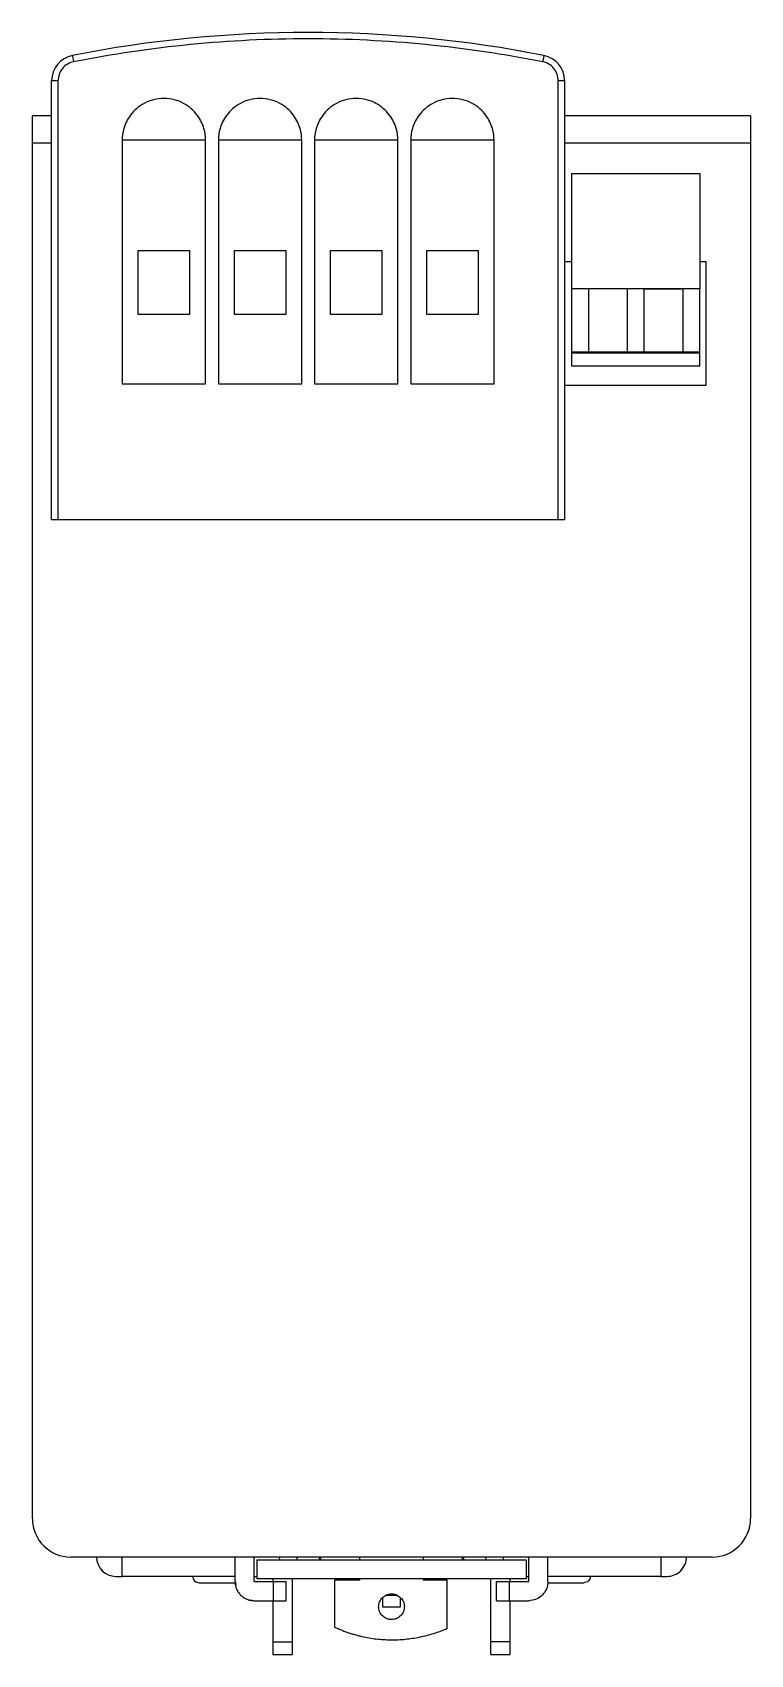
# Model space of a CAD drawing. Header units: millimetres. Extents: x 4 to 60, y 4 to 131.
import ezdxf

# ---------------------------------------------------------------- set-up
doc = ezdxf.new("R2010")
doc.units = ezdxf.units.MM

msp = doc.modelspace()

# ---------------------------------------------------------------- linework, layer by layer
at = {"color": 7, "linetype": 'Continuous', "lineweight": 25}
for p, q in [((42.26, 129.28), (42.26, 129.26)), ((5.7, 126.94), (6.2, 126.94)), ((5.7, 92.7), (5.7, 126.94)), ((6.2, 92.7), (6.2, 126.94)), ((45.2, 92.7), (45.2, 126.94)), ((45.2, 126.94), (45.7, 126.94)), ((45.7, 126.94), (45.7, 92.7)), ((5.7, 124.2), (4.2, 124.2)), ((4.2, 122.1), (4.2, 124.2)), ((45.7, 124.2), (45.7, 124.2)), ((60.2, 124.2), (45.7, 124.2)), ((60.2, 124.2), (60.2, 122.1)), ((4.2, 14.8), (4.2, 122.1)), ((11.2, 122.3), (11.2, 103.3)), ((14.45, 122.3), (11.2, 122.3)), ((17.7, 122.3), (14.45, 122.3)), ((17.7, 103.3), (17.7, 122.3)), ((18.7, 122.3), (18.7, 103.3)), ((21.95, 122.3), (18.7, 122.3)), ((25.2, 122.3), (21.95, 122.3)), ((25.2, 103.3), (25.2, 122.3)), ((26.2, 122.3), (26.2, 103.3)), ((29.45, 122.3), (26.2, 122.3)), ((32.7, 122.3), (29.45, 122.3)), ((32.7, 103.3), (32.7, 122.3)), ((33.7, 122.3), (33.7, 103.3)), ((36.95, 122.3), (33.7, 122.3)), ((40.2, 122.3), (36.95, 122.3)), ((40.2, 103.3), (40.2, 122.3)), ((60.2, 122.1), (60.2, 14.8)), ((46.25, 119.7), (56.25, 119.7)), ((46.25, 119.7), (46.25, 110.7)), ((56.25, 119.7), (56.25, 110.7)), ((12.45, 113.7), (16.45, 113.7)), ((12.45, 108.7), (12.45, 113.7)), ((16.45, 113.7), (16.45, 108.7)), ((19.95, 113.7), (23.95, 113.7)), ((19.95, 108.7), (19.95, 113.7)), ((23.95, 113.7), (23.95, 108.7)), ((27.45, 113.7), (31.45, 113.7)), ((27.45, 108.7), (27.45, 113.7)), ((31.45, 113.7), (31.45, 108.7)), ((34.95, 113.7), (38.95, 113.7)), ((34.95, 108.7), (34.95, 113.7)), ((38.95, 113.7), (38.95, 108.7)), ((46.25, 112.8), (45.7, 112.8)), ((56.75, 112.8), (56.25, 112.8)), ((56.75, 103.2), (56.75, 112.8)), ((47.58, 110.7), (46.25, 110.7)), ((46.25, 110.7), (46.25, 105.8)), ((47.58, 105.8), (47.58, 110.7)), ((50.58, 110.7), (47.58, 110.7)), ((50.58, 110.7), (50.58, 105.8)), ((56.25, 110.7), (50.58, 110.7)), ((51.91, 110.7), (54.91, 110.7)), ((51.91, 105.8), (51.91, 110.7)), ((54.91, 110.7), (54.91, 105.8)), ((56.25, 105.8), (56.25, 110.7)), ((16.45, 108.7), (12.45, 108.7)), ((23.95, 108.7), (19.95, 108.7)), ((31.45, 108.7), (27.45, 108.7)), ((38.95, 108.7), (34.95, 108.7)), ((46.25, 105.8), (56.25, 105.8)), ((46.25, 105.8), (46.25, 105.7)), ((56.25, 105.7), (46.25, 105.7)), ((56.25, 105.7), (46.25, 105.7)), ((46.25, 105.7), (46.25, 105.7)), ((46.25, 105.7), (46.25, 104.7)), ((56.25, 105.7), (56.25, 105.8)), ((56.25, 105.7), (56.25, 105.7)), ((56.25, 104.7), (56.25, 105.7)), ((46.25, 104.7), (56.25, 104.7)), ((11.2, 103.3), (17.7, 103.3)), ((18.7, 103.3), (25.2, 103.3)), ((26.2, 103.3), (32.7, 103.3)), ((33.7, 103.3), (40.2, 103.3)), ((45.7, 103.2), (56.75, 103.2)), ((6.2, 92.7), (5.7, 92.7)), ((45.2, 92.7), (6.2, 92.7)), ((45.7, 92.7), (45.2, 92.7)), ((57.2, 11.8), (7.2, 11.8)), ((20, 9.9), (20, 11.8)), ((21.5, 9.9), (21.5, 11.8)), ((21.7, 11.6), (42.7, 11.6)), ((21.7, 11.6), (21.7, 10.1)), ((23.46, 11.6), (23.5, 11.8)), ((26.56, 11.6), (26.6, 11.8)), ((26.7, 11.6), (26.7, 11.8)), ((29.7, 11.8), (29.7, 11.6)), ((34.7, 11.6), (34.7, 11.8)), ((37.7, 11.8), (37.7, 11.6)), ((37.8, 11.8), (37.84, 11.6)), ((40.9, 11.8), (40.91, 11.6)), ((42.7, 11.6), (42.7, 10.1)), ((42.9, 9.9), (42.9, 11.8)), ((44.4, 9.9), (44.4, 11.8)), ((53.2, 11.8), (53.2, 10.3)), ((20, 10.3), (11.2, 10.3)), ((53.2, 10.3), (44.4, 10.3)), ((20, 9.9), (20.06, 9.61)), ((21.5, 9.9), (23, 9.9)), ((42.7, 10.1), (21.7, 10.1)), ((22.95, 10.1), (22.95, 9.9)), ((23, 8.4), (23, 9.9)), ((24, 8.4), (24, 9.9)), ((24.45, 10.1), (24.45, 5.2)), ((29.7, 10), (27.75, 10)), ((27.75, 10), (27.75, 6.35)), ((28.3, 10), (28.3, 10.1)), ((29.7, 10.1), (29.7, 10)), ((34.7, 10), (34.7, 10.1)), ((36.55, 10), (34.7, 10)), ((36.1, 10.1), (36.1, 10)), ((36.55, 6.25), (36.55, 10)), ((39.95, 5.2), (39.95, 10.1)), ((40.4, 8.4), (40.4, 9.9)), ((41.4, 8.4), (41.4, 9.9)), ((41.4, 9.9), (42.9, 9.9)), ((41.45, 9.9), (41.45, 10.1)), ((21.21, 8.46), (21.5, 8.4)), ((21.5, 8.4), (23, 8.4)), ((22.95, 8.4), (22.95, 5.2)), ((31.5, 8.64), (31.5, 7.92)), ((31.5, 7.92), (32.9, 7.92)), ((32.66, 8.8), (31.74, 8.8)), ((32.9, 7.92), (32.9, 8.64)), ((41.4, 8.4), (42.9, 8.4)), ((41.45, 5.2), (41.45, 8.4)), ((22.95, 5.2), (22.95, 4.2)), ((22.95, 5.2), (24.45, 5.2)), ((24.45, 5.2), (24.45, 4.2)), ((41.45, 5.2), (39.95, 5.2)), ((39.95, 4.2), (39.95, 5.2)), ((41.45, 4.2), (41.45, 5.2)), ((22.95, 4.2), (24.45, 4.2)), ((39.95, 4.2), (41.45, 4.2))]:
    msp.add_line(p, q, dxfattribs=at)
at = {"color": 8, "linetype": 'Continuous', "lineweight": 25}
for p, q in [((4.2, 122.1), (5.7, 122.1)), ((45.7, 122.1), (60.2, 122.1)), ((24.83, 11.8), (24.82, 11.6)), ((39.58, 11.6), (39.57, 11.8))]:
    msp.add_line(p, q, dxfattribs=at)
at = {"color": 7, "linetype": 'Continuous', "lineweight": 25, "flags": 128}
for points in [[(7.31, 128.9), (7.32, 128.89), (7.32, 128.87), (7.33, 128.82), (7.34, 128.76), (7.36, 128.69), (7.37, 128.6), (7.39, 128.51), (7.41, 128.41)], [(44.09, 128.9), (44.09, 128.89), (44.08, 128.87), (44.07, 128.82), (44.06, 128.76), (44.05, 128.69), (44.03, 128.6), (44.01, 128.51), (43.99, 128.41)]]:
    msp.add_lwpolyline(points, dxfattribs=at)
at = {"color": 7, "linetype": 'Continuous', "lineweight": 25}
for centre, radius, start, end in [((25.7, 35.7), 95, 78.8401, 101.1599), ((7.7, 126.94), 2, 101.1599, 180), ((43.7, 126.94), 2, 0, 78.8401), ((7.2, 14.8), 3, 180, 270), ((57.2, 14.8), 3, 270, 0), ((10.7, 11.8), 1.5, 180.0001, 270)]:
    msp.add_arc(centre, radius, start, end, dxfattribs=at)
for points in [[(25.7, 130.2), (19.56, 130.2), (13.44, 129.6), (7.41, 128.41)], [(43.99, 128.41), (37.97, 129.6), (31.84, 130.2), (25.7, 130.2)]]:
    msp.add_open_spline(points, degree=3, dxfattribs=at)
for points, knots in [([(7.41, 128.41), (7.26, 128.38), (7.1, 128.32), (6.8, 128.15), (6.66, 128.03), (6.43, 127.76), (6.34, 127.6), (6.23, 127.27), (6.2, 127.1), (6.2, 126.94)], [0, 0, 0, 0, 0.25, 0.25, 0.5, 0.5, 0.75, 0.75, 1, 1, 1, 1]), ([(45.2, 126.94), (45.2, 127.1), (45.18, 127.27), (45.06, 127.6), (44.97, 127.76), (44.75, 128.03), (44.61, 128.15), (44.31, 128.32), (44.15, 128.38), (43.99, 128.41)], [0, 0, 0, 0, 0.25, 0.25, 0.5, 0.5, 0.75, 0.75, 1, 1, 1, 1]), ([(17.7, 122.3), (17.7, 122.57), (17.67, 122.88), (17.47, 123.54), (17.31, 123.9), (16.92, 124.42), (16.77, 124.59), (16.41, 124.9), (16.21, 125.05), (15.76, 125.29), (15.51, 125.38), (14.99, 125.52), (14.72, 125.55), (14.18, 125.55), (13.91, 125.52), (13.39, 125.38), (13.15, 125.29), (12.7, 125.05), (12.49, 124.9), (12.14, 124.59), (11.98, 124.42), (11.59, 123.9), (11.43, 123.54), (11.23, 122.88), (11.2, 122.57), (11.2, 122.3)], [0, 0, 0, 0, 0.125, 0.125, 0.25, 0.25, 0.3125, 0.3125, 0.375, 0.375, 0.4375, 0.4375, 0.5, 0.5, 0.5625, 0.5625, 0.625, 0.625, 0.6875, 0.6875, 0.75, 0.75, 0.875, 0.875, 1, 1, 1, 1]), ([(25.2, 122.3), (25.2, 122.57), (25.17, 122.88), (24.97, 123.54), (24.81, 123.9), (24.42, 124.42), (24.27, 124.59), (23.91, 124.9), (23.71, 125.05), (23.26, 125.29), (23.01, 125.38), (22.49, 125.52), (22.22, 125.55), (21.68, 125.55), (21.41, 125.52), (20.89, 125.38), (20.65, 125.29), (20.2, 125.05), (19.99, 124.9), (19.64, 124.59), (19.48, 124.42), (19.09, 123.9), (18.93, 123.54), (18.73, 122.88), (18.7, 122.57), (18.7, 122.3)], [0, 0, 0, 0, 0.125, 0.125, 0.25, 0.25, 0.3125, 0.3125, 0.375, 0.375, 0.4375, 0.4375, 0.5, 0.5, 0.5625, 0.5625, 0.625, 0.625, 0.6875, 0.6875, 0.75, 0.75, 0.875, 0.875, 1, 1, 1, 1]), ([(32.7, 122.3), (32.7, 122.57), (32.67, 122.88), (32.47, 123.54), (32.31, 123.9), (31.92, 124.42), (31.77, 124.59), (31.41, 124.9), (31.21, 125.05), (30.76, 125.29), (30.51, 125.38), (29.99, 125.52), (29.72, 125.55), (29.18, 125.55), (28.91, 125.52), (28.39, 125.38), (28.15, 125.29), (27.7, 125.05), (27.49, 124.9), (27.14, 124.59), (26.98, 124.42), (26.59, 123.9), (26.43, 123.54), (26.23, 122.88), (26.2, 122.57), (26.2, 122.3)], [0, 0, 0, 0, 0.125, 0.125, 0.25, 0.25, 0.3125, 0.3125, 0.375, 0.375, 0.4375, 0.4375, 0.5, 0.5, 0.5625, 0.5625, 0.625, 0.625, 0.6875, 0.6875, 0.75, 0.75, 0.875, 0.875, 1, 1, 1, 1]), ([(40.2, 122.3), (40.2, 122.57), (40.17, 122.88), (39.97, 123.54), (39.81, 123.9), (39.42, 124.42), (39.27, 124.59), (38.91, 124.9), (38.71, 125.05), (38.26, 125.29), (38.01, 125.38), (37.49, 125.52), (37.22, 125.55), (36.68, 125.55), (36.41, 125.52), (35.89, 125.38), (35.65, 125.29), (35.2, 125.05), (34.99, 124.9), (34.64, 124.59), (34.48, 124.42), (34.09, 123.9), (33.93, 123.54), (33.73, 122.88), (33.7, 122.57), (33.7, 122.3)], [0, 0, 0, 0, 0.125, 0.125, 0.25, 0.25, 0.3125, 0.3125, 0.375, 0.375, 0.4375, 0.4375, 0.5, 0.5, 0.5625, 0.5625, 0.625, 0.625, 0.6875, 0.6875, 0.75, 0.75, 0.875, 0.875, 1, 1, 1, 1]), ([(11.2, 10.3), (11.2, 10.3), (11.2, 10.33), (11.2, 10.48), (11.2, 10.59), (11.2, 10.89), (11.2, 11.06), (11.2, 11.43), (11.2, 11.62), (11.2, 11.8)], [0, 0, 0, 0, 0.25, 0.25, 0.5, 0.5, 0.75, 0.75, 1, 1, 1, 1]), ([(53.7, 10.3), (53.88, 10.3), (54.07, 10.33), (54.44, 10.48), (54.62, 10.59), (54.91, 10.89), (55.02, 11.06), (55.17, 11.43), (55.2, 11.62), (55.2, 11.8)], [0, 0, 0, 0, 0.25, 0.25, 0.5, 0.5, 0.75, 0.75, 1, 1, 1, 1]), ([(10.7, 10.3), (10.7, 10.3), (10.71, 10.3), (10.76, 10.3), (10.8, 10.3), (10.9, 10.3), (10.96, 10.3), (11.08, 10.3), (11.14, 10.3), (11.2, 10.3)], [0, 0, 0, 0, 0.25, 0.25, 0.5, 0.5, 0.75, 0.75, 1, 1, 1, 1]), ([(16.7, 10.3), (16.7, 10.24), (16.71, 10.18), (16.76, 10.05), (16.8, 10), (16.9, 9.9), (16.96, 9.86), (17.08, 9.81), (17.14, 9.8), (17.2, 9.8)], [0, 0, 0, 0, 0.25, 0.25, 0.5, 0.5, 0.75, 0.75, 1, 1, 1, 1]), ([(21.5, 10.3), (21.57, 10.3), (21.64, 10.3), (21.7, 10.3), (21.7, 10.3)], [0, 0, 0, 0, 0.912538, 1, 1, 1, 1]), ([(42.7, 10.3), (42.71, 10.3), (42.77, 10.3), (42.84, 10.3), (42.9, 10.3)], [0, 0, 0, 0, 0.087545, 1, 1, 1, 1]), ([(47.7, 10.3), (47.7, 10.24), (47.69, 10.18), (47.64, 10.05), (47.6, 10), (47.51, 9.9), (47.45, 9.86), (47.32, 9.81), (47.26, 9.8), (47.2, 9.8)], [0, 0, 0, 0, 0.25, 0.25, 0.5, 0.5, 0.75, 0.75, 1, 1, 1, 1]), ([(53.2, 10.3), (53.26, 10.3), (53.32, 10.3), (53.45, 10.3), (53.51, 10.3), (53.6, 10.3), (53.64, 10.3), (53.69, 10.3), (53.7, 10.3), (53.7, 10.3)], [0, 0, 0, 0, 0.25, 0.25, 0.5, 0.5, 0.75, 0.75, 1, 1, 1, 1]), ([(17.2, 9.8), (17.21, 9.8), (17.24, 9.8), (17.45, 9.8), (17.72, 9.8), (18, 9.8), (18.33, 9.8), (18.7, 9.8), (19.07, 9.8), (19.4, 9.8), (19.68, 9.8), (19.91, 9.8), (19.99, 9.8), (20.02, 9.8)], [0, 0, 0, 0, 0.105931, 0.239924, 0.321605, 0.403414, 0.494889, 0.586497, 0.677973, 0.769581, 0.851262, 0.933071, 1, 1, 1, 1]), ([(20, 9.9), (20, 9.86), (20, 9.78), (20.02, 9.67), (20.04, 9.55), (20.07, 9.44), (20.13, 9.27), (20.25, 9.06), (20.43, 8.83), (20.66, 8.64), (20.89, 8.52), (21.11, 8.45), (21.3, 8.41), (21.44, 8.4), (21.5, 8.4)], [0, 0, 0, 0, 0.0502759, 0.1001217, 0.1498482, 0.1997686, 0.2501924, 0.3748896, 0.5000516, 0.6247489, 0.7499109, 0.833414, 0.9162915, 1, 1, 1, 1]), ([(23, 9.9), (23.03, 9.9), (23.1, 9.9), (23.2, 9.9), (23.29, 9.9), (23.41, 9.9), (23.56, 9.9), (23.71, 9.9), (23.84, 9.9), (23.93, 9.9), (23.99, 9.9), (24, 9.9), (24, 9.9)], [0, 0, 0, 0, 0.0627283, 0.1249353, 0.18723, 0.250219, 0.3748326, 0.5001437, 0.6247575, 0.7500684, 0.8748604, 1, 1, 1, 1]), ([(32.2, 6.93), (32.17, 6.93), (32.1, 6.93), (32.01, 6.95), (31.91, 6.97), (31.79, 7.02), (31.64, 7.09), (31.49, 7.22), (31.36, 7.37), (31.24, 7.6), (31.17, 7.93), (31.24, 8.26), (31.36, 8.49), (31.49, 8.64), (31.64, 8.77), (31.82, 8.86), (32, 8.92), (32.14, 8.93), (32.2, 8.93)], [0, 0, 0, 0, 0.031407, 0.062554, 0.093744, 0.125282, 0.187675, 0.250417, 0.31281, 0.375552, 0.500072, 0.624592, 0.686985, 0.749727, 0.81212, 0.874862, 0.937344, 1, 1, 1, 1]), ([(32.2, 8.93), (32.23, 8.93), (32.3, 8.93), (32.4, 8.91), (32.49, 8.89), (32.61, 8.84), (32.76, 8.77), (32.91, 8.64), (33.04, 8.49), (33.16, 8.26), (33.23, 7.93), (33.16, 7.6), (33.04, 7.37), (32.91, 7.22), (32.76, 7.09), (32.59, 7), (32.4, 6.94), (32.27, 6.93), (32.2, 6.93)], [0, 0, 0, 0, 0.031407, 0.062554, 0.093744, 0.125282, 0.187675, 0.250417, 0.31281, 0.375552, 0.500072, 0.624592, 0.686985, 0.749727, 0.81212, 0.874862, 0.937344, 1, 1, 1, 1]), ([(40.4, 9.9), (40.4, 9.9), (40.4, 9.9), (40.42, 9.9), (40.44, 9.9), (40.49, 9.9), (40.56, 9.9), (40.69, 9.9), (40.84, 9.9), (41.02, 9.9), (41.2, 9.9), (41.34, 9.9), (41.4, 9.9)], [0, 0, 0, 0, 0.062728, 0.124935, 0.18723, 0.250219, 0.374833, 0.500144, 0.624757, 0.750068, 0.87486, 1, 1, 1, 1]), ([(44.4, 9.9), (44.4, 9.7), (44.36, 9.51), (44.21, 9.14), (44.1, 8.98), (43.82, 8.7), (43.66, 8.59), (43.29, 8.44), (43.1, 8.4), (42.9, 8.4)], [0, 0, 0, 0, 0.25, 0.25, 0.5, 0.5, 0.75, 0.75, 1, 1, 1, 1]), ([(44.38, 9.8), (44.42, 9.8), (44.5, 9.8), (44.72, 9.8), (45, 9.8), (45.33, 9.8), (45.7, 9.8), (46.07, 9.8), (46.4, 9.8), (46.69, 9.8), (46.96, 9.8), (47.16, 9.8), (47.19, 9.8), (47.2, 9.8)], [0, 0, 0, 0, 0.066929, 0.14861, 0.230419, 0.321895, 0.413503, 0.504978, 0.596586, 0.678267, 0.760076, 0.894069, 1, 1, 1, 1]), ([(23, 8.4), (23.03, 8.4), (23.1, 8.4), (23.2, 8.4), (23.29, 8.4), (23.42, 8.4), (23.56, 8.4), (23.71, 8.4), (23.84, 8.4), (23.93, 8.4), (23.99, 8.4), (24, 8.4), (24, 8.4)], [0, 0, 0, 0, 0.062865, 0.125117, 0.187367, 0.250227, 0.375195, 0.500152, 0.625118, 0.750076, 0.87504, 1, 1, 1, 1]), ([(40.4, 8.4), (40.4, 8.4), (40.4, 8.4), (40.42, 8.4), (40.44, 8.4), (40.49, 8.4), (40.56, 8.4), (40.69, 8.4), (40.84, 8.4), (41.02, 8.4), (41.2, 8.4), (41.34, 8.4), (41.4, 8.4)], [0, 0, 0, 0, 0.062865, 0.125117, 0.187367, 0.250227, 0.375195, 0.500152, 0.625118, 0.750076, 0.87504, 1, 1, 1, 1]), ([(27.75, 6.35), (27.85, 6.31), (28.04, 6.22), (28.34, 6.09), (28.65, 5.98), (28.95, 5.87), (29.26, 5.78), (29.58, 5.69), (30.15, 5.55), (31.01, 5.4), (32.14, 5.33), (33.27, 5.38), (34.21, 5.52), (34.95, 5.69), (35.49, 5.84), (36.03, 6.03), (36.38, 6.17), (36.55, 6.25)], [0, 0, 0, 0, 0.03579, 0.071503, 0.107171, 0.142828, 0.178506, 0.214239, 0.250058, 0.374973, 0.500009, 0.624924, 0.74996, 0.812536, 0.87495, 0.937379, 1, 1, 1, 1])]:
    msp.add_open_spline(points, degree=3, knots=knots, dxfattribs=at)

doc.saveas('drawing.dxf')
